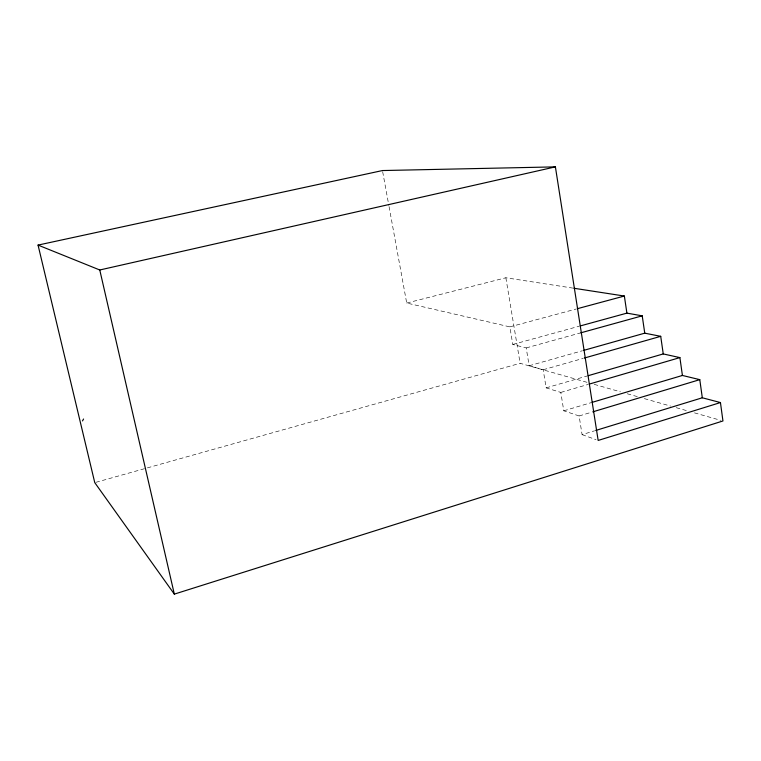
<?xml version="1.0" encoding="UTF-8"?>
<svg xmlns="http://www.w3.org/2000/svg" width="761" height="761" viewBox="0 0 761 761"><rect width="100%" height="100%" fill="white"/><g stroke="black" fill="none" stroke-linecap="round" stroke-linejoin="round"><path stroke-width="0.57" stroke-dasharray="3.81 2.85" d="M389.052 206.573L406.707 303.04L509.841 326.878L512.781 344.457L526.203 347.92L529.161 365.765L543.183 369.751L546.141 387.872L560.809 392.419L563.777 410.807L579.121 415.963L582.089 434.636L594.569 430.812M579.121 415.963L591.649 412.196M563.777 410.807L590.897 402.731M560.809 392.419L588.034 384.457M546.141 387.872L587.073 376.01M543.183 369.751L583.126 358.402M529.161 365.765L582.422 350.745M95.905 482.322L146.217 468.205M147.358 467.882L520.124 363.301L587.359 382.412M526.203 347.92L580.805 332.823M512.781 344.457L578.978 326.288M509.841 326.878L576.267 308.995M406.707 303.04L505.856 277.765L572.738 288.077M594.189 384.353L620.396 391.81M627.235 393.751L637.49 396.671M644.329 398.612L670.536 406.06M676.234 407.677L687.63 410.921M694.46 412.862L720.667 420.319M582.089 434.636L596.025 439.668M382.669 171.71L388.833 205.413M505.856 277.765L520.124 363.301"/><path stroke-width="1.14" d="M82.483 420.928L83.567 419.007M720.448 402.559L598.165 440.438L555.397 166.878L382.46 170.55L38.05 245.09L94.764 482.645L174.326 594.122L722.95 420.966L720.448 402.559L702.308 397.784L595.701 430.469M592.781 411.853L699.787 379.653L702.308 397.784M592.02 402.388L682.417 375.458L699.787 379.653M589.166 384.124L679.896 357.603L682.417 375.458M588.215 375.677L663.25 353.932L679.896 357.603M584.267 358.07L660.719 336.333L663.25 353.932M583.554 350.421L644.757 333.166L660.719 336.333M580.805 332.823L642.217 315.834L644.757 333.166M580.12 325.974L626.902 313.132L642.217 315.834M577.409 308.681L624.362 296.039L626.902 313.132M38.05 245.09L99.767 269.984L555.397 166.878M573.918 288.257L624.362 296.039M99.767 269.984L174.326 594.122"/></g></svg>
